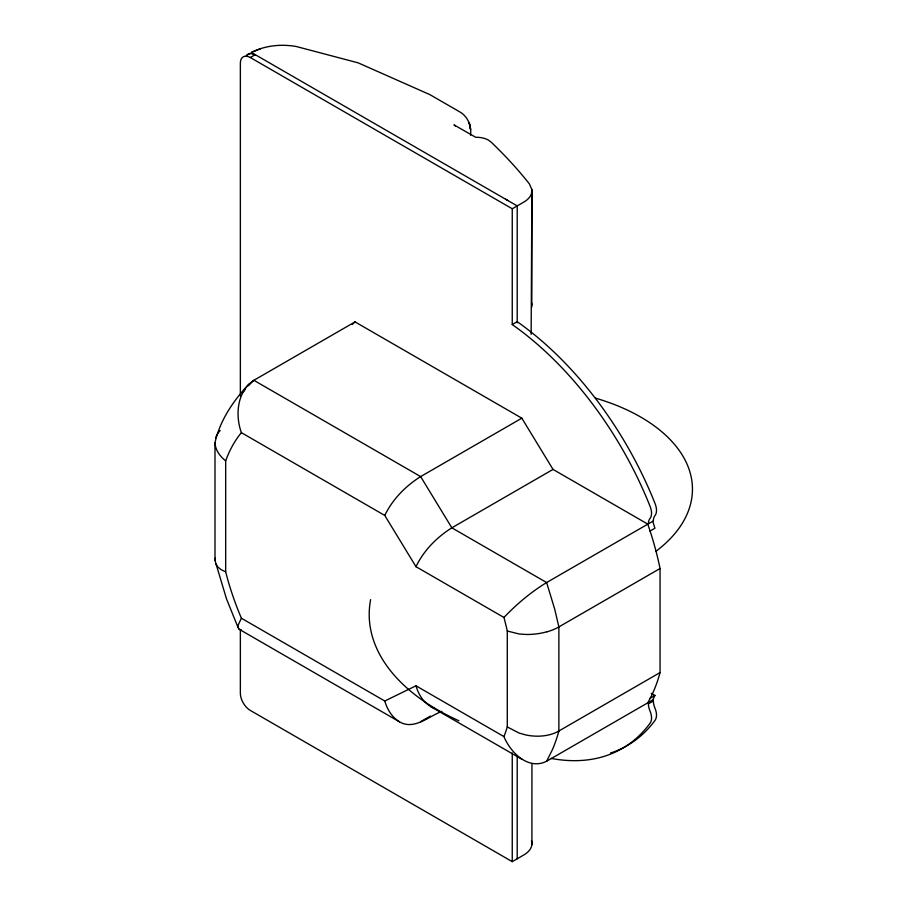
<?xml version="1.0" encoding="UTF-8"?>
<svg xmlns="http://www.w3.org/2000/svg" width="907" height="907" viewBox="0 0 907 907"><rect width="100%" height="100%" fill="white"/><g stroke="black" fill="none" stroke-linecap="round" stroke-linejoin="round"><path stroke-width="1.36" d="M470.574 135.234C471.697 125.982 467.831 116.289 459.452 111.697L429.884 94.634L358.106 62.832L296.283 46.506C281.249 43.876 265.332 45.429 251.602 52.345L260.842 48.615M531.139 334.366L531.899 189.654L529.427 183.962A701.406 404.953 0 0 0 490.925 141.946L488.431 140.12A16.836 9.716 0 0 0 475.71 137.286L453.988 124.883A14.024 8.095 60 0 1 455.495 126.175M531.91 844.496L531.933 763.83M441.856 711.371C428.841 716.224 414.102 730.498 399.454 721.813L239.131 629.231L238.088 627.587L238.156 625.127L241.387 618.223A209.018 120.676 60 0 1 225.673 571.875L225.673 460.869A209.018 120.676 60 0 1 241.387 432.662C234.992 415.077 237.101 391.382 253.869 380.305L355.045 321.894L521.82 418.184L553.021 469.407L647.802 524.133L651.419 535.164A245.491 141.741 60 0 1 660.047 568.508L660.047 672.575A245.491 141.741 60 0 1 651.419 695.964L647.802 702.812L648.403 703.821A14.024 8.095 60 0 0 649.979 710.929A14.024 8.095 60 0 1 650.16 723.083A259.515 149.836 60 0 1 551.127 758.422M531.797 307.122L531.899 189.654L531.513 193.565A28.06 16.201 0 0 1 523.736 202.136L512.251 208.769L250.287 57.526A14.036 8.106 60 0 0 240.355 63.252L240.355 395.928M238.088 627.587L226.478 598.801L214.993 560.447L214.993 442.639C220.016 420.315 233.326 400.724 248.813 384.194M214.993 560.447L215.447 558.088M651.26 693.356L654.911 695.465L652.757 699.955L546.626 761.234C528.327 770.531 510.471 752.481 503.941 736.586A209.018 120.676 60 0 0 507.285 726.904L507.285 631.011A209.018 120.676 60 0 0 503.941 617.463L415.973 566.682L384.772 515.448C392.493 499.349 405.599 486.027 420.644 476.594L521.82 418.184M415.973 566.682C423.694 550.572 436.8 537.261 451.845 527.829L553.021 469.407M546.626 761.234L552.295 749.919A245.491 141.741 60 0 0 558.871 730.997L558.871 626.918L554.744 609.289L546.626 582.543L451.845 527.829L420.644 476.594L253.869 380.305A245.491 141.741 60 0 0 248.45 385.736M246.545 55.962L247.044 55.304M503.941 617.463C516.673 604.164 530.867 592.124 546.626 582.543L653.357 520.947A14.024 8.095 60 0 1 654.933 515.664A14.024 8.095 60 0 0 655.126 503.725A259.515 149.836 60 0 0 517.205 321.69L512.251 324.559A259.515 149.836 60 0 1 650.16 506.582A14.024 8.095 60 0 1 649.979 518.532A14.024 8.095 60 0 0 648.403 523.815L647.802 524.133M247.362 54.873L250.956 53.411L255.411 54.771M250.287 57.526L255.241 54.669L517.205 205.912L517.205 322.813M649.956 531.105L654.911 528.237L652.757 521.264M558.871 626.918L660.047 568.508M420.644 721.711L430.394 716.077M558.871 730.997L660.047 672.575M649.956 698.333L654.911 695.465M648.403 703.821L653.357 700.964L652.757 699.955M240.355 629.515L240.355 693.22A14.036 8.106 60 0 0 250.287 710.408L512.251 861.65L523.736 855.018A28.06 16.201 0 0 0 531.479 840.574M241.387 618.223L384.772 701.009L415.973 685.794L503.941 736.586M239.131 629.231L241.285 629.9M507.285 631.011L519.087 633.97L525.901 634.458A36.473 17.879 -6.2 0 0 546.944 631.76M415.973 685.794C418.762 695.522 425.032 705.113 434.975 708.526M225.673 571.875L221.149 569.653L217.793 566.943L215.719 563.837M505.63 199.245L508.09 200.651M241.387 432.662L384.772 515.448M430.655 706.61L522.217 759.431M507.285 726.904L519.087 733.06L525.901 734.965A36.473 23.831 7.2 0 0 547 735.305A36.246 23.537 7.1 0 0 558.882 731.008M399.454 721.813C391.926 717.256 387.187 709.297 384.772 701.009M225.673 460.869C220.027 456.391 215.254 450.087 214.993 442.639M531.593 302.791L531.944 304.956M517.205 755.712L517.205 858.782M512.251 208.769L512.251 324.559M512.251 752.923L512.251 861.65M458.908 720.782A233.893 135.041 0 0 1 370.623 599.64M595.525 398.15A176.752 102.049 0 0 1 655.84 551.388M352.29 324.536A245.491 141.741 60 0 1 355.045 321.894M243.439 391.711A245.491 141.741 60 0 1 245.06 389.659M558.893 626.93A36.246 17.993 -6.1 0 1 547 631.828M215.685 437.934A36.167 23.831 8.3 0 1 220.174 430.542M653.357 700.964A14.024 8.095 60 0 0 654.933 708.072A14.024 8.095 60 0 1 655.126 720.226A259.515 149.836 60 0 1 610.468 753.059M246.33 55.928A14.036 8.106 60 0 1 255.241 54.669M470.087 126.606L469.157 122.49L470.574 129.576L470.087 126.606"/></g></svg>
